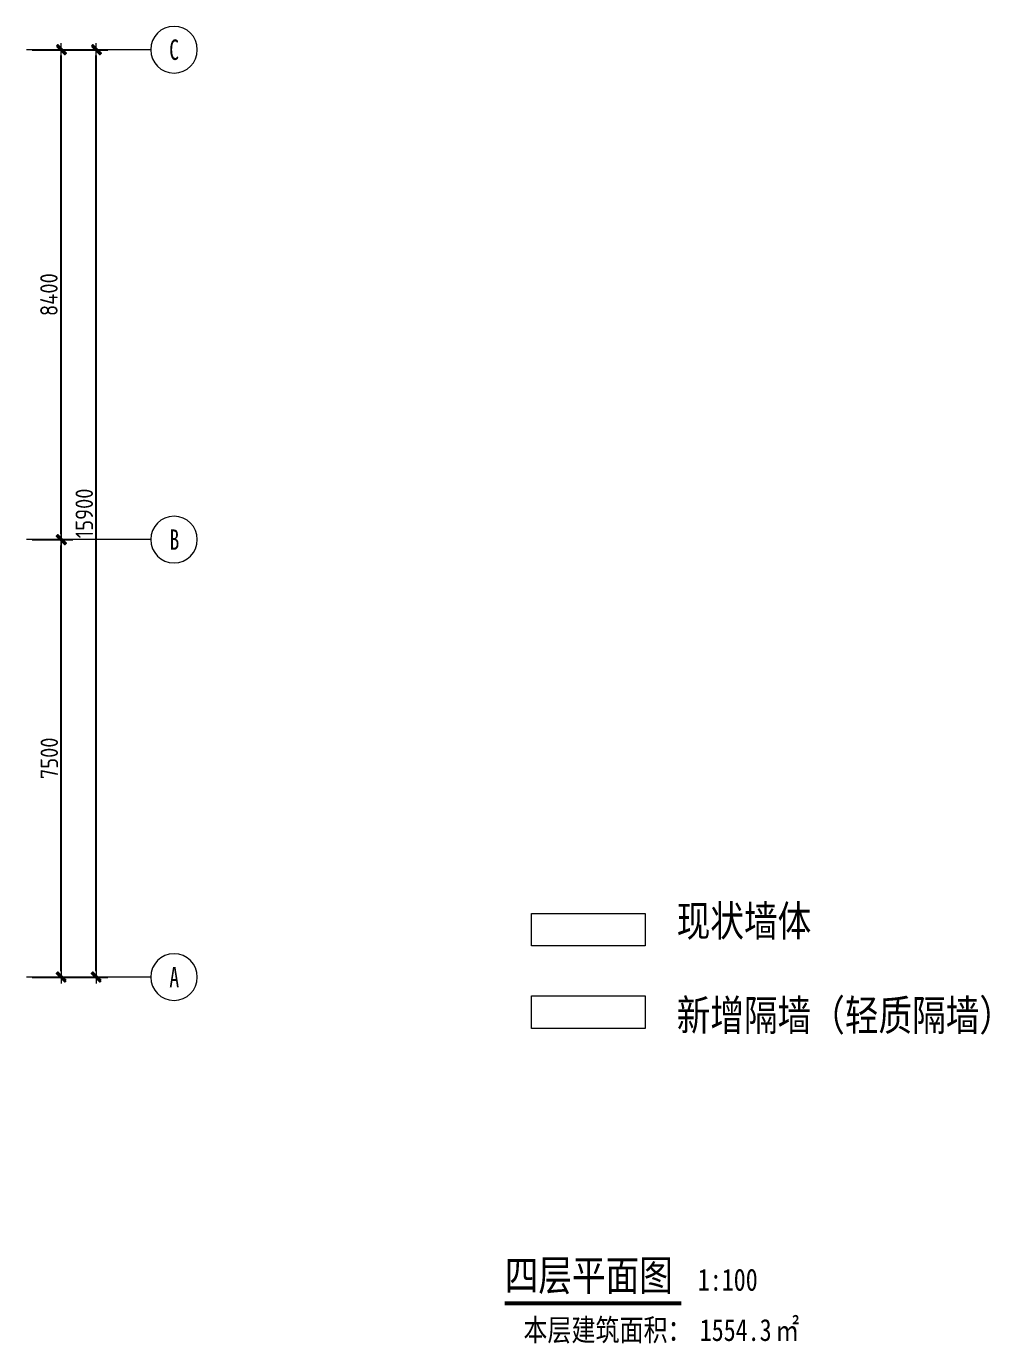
# Model space of a CAD drawing. Header units: millimetres. Extents: x 33621 to 401573, y -91663 to 133135.
# Drawn here: x 133785 to 150309, y -65196 to -42611 of the extents above; entities that cross this region are included whole.
import ezdxf
from ezdxf.enums import TextEntityAlignment as Align

# ---------------------------------------------------------------- set-up
doc = ezdxf.new("R2010")
doc.units = ezdxf.units.MM
doc.header["$LTSCALE"] = 10
doc.layers.get('0').update_dxf_attribs({"color": 253})
doc.layers.get('Defpoints').update_dxf_attribs({"color": 250})
for name, color, linetype, lineweight in [('AXIS【轴号】', 253, 'Continuous', 0), ('Wall【新建墙】', 253, 'Continuous', 0), ('Xline【辅助线】', 253, 'Continuous', 0)]:
    doc.layers.add(name, color=color, linetype=linetype, lineweight=lineweight)
for name, color, linetype in [('DIM_SYMB', 253, 'Continuous'), ('Dim【尺寸标注】', 253, 'Continuous'), ('PUB_DIM', 253, 'Continuous'), ('PUB_TEXT', 253, 'Continuous')]:
    doc.layers.add(name, color=color, linetype=linetype)
doc.styles.add('CCD_DIM', font='ARCHS.SHX')
doc.styles.add('宋体', font='', dxfattribs={"width": 0.7})
doc.styles.get('宋体').set_extended_font_data('SimSun')
doc.dimstyles.new('ZL_1：100', dxfattribs={"dimtxt": 3, "dimasz": 1, "dimexe": 2, "dimexo": 2, "dimgap": 0.6, "dimtad": 1, "dimdec": 0, "dimrnd": 5, "dimdsep": 46, "dimtxsty": 'CCD_DIM', "dimblk": 'WS-cj', "dimblk1": 'WS-cj', "dimblk2": 'WS-cj', "dimcen": 1, "dimclrd": 44, "dimclre": 44, "dimclrt": 2, "dimadec": 0, "dimazin": 2, "dimtfac": 1, "dimtdec": 0, "dimtix": 1, "dimtmove": 2, "dimatfit": 3, "dimldrblk": 'hl_arrow2', "dimfxl": 5, "dimfxlon": 1, "dimarcsym": 0})

# ---------------------------------------------------------------- blocks, each defined once
blk = doc.blocks.new('hl_Axis-A1')
at = {"color": 150, "ltscale": 2}
blk.add_line((21.33, 0), (0, 0), dxfattribs=at)
at = {"color": 150}
blk.add_circle((25.33, 0), 4, dxfattribs=at)
at = {"color": 50, "style": '宋体', "width": 0.7}
blk.add_attdef('轴号', text='', height=3.5, dxfattribs=at).set_placement((25.33, 0), align=Align.MIDDLE_CENTER)
blk = doc.blocks.new('WS-cj')
blk.add_hatch(color=2).paths.add_polyline_path([(0.59, 0.82), (-0.82, -0.59), (-0.59, -0.82), (0.82, 0.59)])
at = {"color": 2, "linetype": 'ByBlock', "lineweight": 0}
for p, q in [((-1.1, 0), (0, 0)), ((0, 0), (1.1, 0))]:
    blk.add_line(p, q, dxfattribs=at)
at = {"color": 2}
blk.add_lwpolyline([(0.59, 0.82), (-0.82, -0.59), (-0.59, -0.82), (0.82, 0.59)], close=True, dxfattribs=at)
blk = doc.blocks.new('*D257')
at = {"layer": 'Defpoints', "color": 0, "transparency": 16777216}
for p in [(50626, -8800), (51226, -8800), (50626, -16300)]:
    blk.add_point(p, dxfattribs=at)
at = {"layer": 'Dim【尺寸标注】', "color": 44, "lineweight": -2, "transparency": 16777216}
for p, q in [((50726, -8800), (51426, -8800)), ((51226, -16200), (51226, -8900)), ((50726, -16300), (51426, -16300))]:
    blk.add_line(p, q, dxfattribs=at)
at = {"layer": 'Dim【尺寸标注】', "color": 44, "lineweight": -2, "transparency": 16777216, "xscale": 100, "yscale": 100, "zscale": 100}
for p, rotation in [((51226, -8800), 90), ((51226, -16300), 270)]:
    blk.add_blockref('WS-cj', p, dxfattribs=dict(at, rotation=rotation))
at = {"layer": 'Dim【尺寸标注】', "color": 2, "transparency": 16777216, "insert": (51020, -12550), "char_height": 300, "attachment_point": 5, "rotation": 90, "style": 'CCD_DIM'}
blk.add_mtext('7500', dxfattribs=at)
blk = doc.blocks.new('hl_arrow2')
at = {"color": 2}
blk.add_line((0, 0), (-1, 0), dxfattribs=at)
blk.add_lwpolyline([(0, 0), (-1, -1), (-1, -1), (0, 0), (-1, 1), (-1, 1)], close=True, dxfattribs=at)
blk = doc.blocks.new('*D258')
at = {"layer": 'Defpoints', "color": 0, "transparency": 16777216}
for p in [(50626, -400), (51226, -400), (50626, -8800)]:
    blk.add_point(p, dxfattribs=at)
at = {"layer": 'Dim【尺寸标注】', "color": 44, "lineweight": -2, "transparency": 16777216}
for p, q in [((50726, -400), (51426, -400)), ((51226, -8700), (51226, -500)), ((50726, -8800), (51426, -8800))]:
    blk.add_line(p, q, dxfattribs=at)
at = {"layer": 'Dim【尺寸标注】', "color": 44, "lineweight": -2, "transparency": 16777216, "xscale": 100, "yscale": 100, "zscale": 100}
for p, rotation in [((51226, -400), 90), ((51226, -8800), 270)]:
    blk.add_blockref('WS-cj', p, dxfattribs=dict(at, rotation=rotation))
at = {"layer": 'Dim【尺寸标注】', "color": 2, "transparency": 16777216, "insert": (51014, -4600), "char_height": 300, "attachment_point": 5, "rotation": 90, "style": 'CCD_DIM'}
blk.add_mtext('8400', dxfattribs=at)
blk = doc.blocks.new('*D259')
at = {"layer": 'Defpoints', "color": 0, "transparency": 16777216}
for p in [(50626, -400), (51826, -400), (50626, -16300)]:
    blk.add_point(p, dxfattribs=at)
at = {"layer": 'Dim【尺寸标注】', "color": 44, "lineweight": -2, "transparency": 16777216}
for p, q in [((51326, -400), (52026, -400)), ((51826, -16200), (51826, -500)), ((51326, -16300), (52026, -16300))]:
    blk.add_line(p, q, dxfattribs=at)
at = {"layer": 'Dim【尺寸标注】', "color": 44, "lineweight": -2, "transparency": 16777216, "xscale": 100, "yscale": 100, "zscale": 100}
for p, rotation in [((51826, -400), 90), ((51826, -16300), 270)]:
    blk.add_blockref('WS-cj', p, dxfattribs=dict(at, rotation=rotation))
at = {"layer": 'Dim【尺寸标注】', "color": 2, "transparency": 16777216, "insert": (51620, -8350), "char_height": 300, "attachment_point": 5, "rotation": 90, "style": 'CCD_DIM'}
blk.add_mtext('15900', dxfattribs=at)
blk = doc.blocks.new('ZL_061117299')
at = {"layer": 'AXIS【轴号】'}
ref = blk.add_blockref('hl_Axis-A1', (50626.4, -400), dxfattribs=dict(at, xscale=-100, yscale=100, zscale=100, rotation=180))
ref.add_attrib('轴号', 'C', dxfattribs={"layer": '0', "color": 2, "height": 350, "style": '宋体', "width": 0.7}).set_placement((53161.1, -400), align=Align.MIDDLE_CENTER)
ref = blk.add_blockref('hl_Axis-A1', (50626.4, -8800), dxfattribs=dict(at, xscale=-100, yscale=100, zscale=100, rotation=180))
ref.add_attrib('轴号', 'B', dxfattribs={"layer": '0', "color": 2, "height": 350, "style": '宋体', "width": 0.7}).set_placement((53166.6, -8800), align=Align.MIDDLE_CENTER)
ref = blk.add_blockref('hl_Axis-A1', (50626.4, -16300), dxfattribs=dict(at, xscale=-100, yscale=100, zscale=100, rotation=180))
ref.add_attrib('轴号', 'A', dxfattribs={"layer": '0', "color": 2, "height": 350, "style": '宋体', "width": 0.7}).set_placement((53163.8, -16300), align=Align.MIDDLE_CENTER)
at = {"layer": 'Dim【尺寸标注】'}
for p1, p2, distance, picture, middle in [((50626.4, -8800), (50626.4, -400), -600, '*D258', (51013.9, -4600)), ((50626.4, -16300), (50626.4, -400), -1200, '*D259', (51620.1, -8350)), ((50626.4, -16300), (50626.4, -8800), -600, '*D257', (51020.1, -12550))]:
    dim = blk.add_aligned_dim(p1=p1, p2=p2, distance=distance, dimstyle='ZL_1：100', dxfattribs=at)
    dim.commit()
    dim.dimension.update_dxf_attribs({"geometry": picture, "text_midpoint": middle})

msp = doc.modelspace()

# ---------------------------------------------------------------- linework, layer by layer
at = {"layer": 'DIM_SYMB', "const_width": 70}
msp.add_lwpolyline([(141990.4, -64505.5), (145022.6, -64505.5)], dxfattribs=at)
at = {"layer": 'Wall【新建墙】', "color": 4}
msp.add_lwpolyline([(142450.3, -59234.7), (144398.1, -59234.7), (144398.1, -59790.8), (142450.3, -59790.8)], close=True, dxfattribs=at)
at = {"layer": 'Xline【辅助线】'}
msp.add_lwpolyline([(142450.3, -57819.4), (144398.1, -57819.4), (144398.1, -58375.4), (142450.3, -58375.4)], close=True, dxfattribs=at)

# ---------------------------------------------------------------- block references
at = {"layer": 'PUB_DIM'}
msp.add_blockref('ZL_061117299', (83158.8, -42610.6), dxfattribs=at)

# ---------------------------------------------------------------- texts
at = {"layer": 'PUB_TEXT', "color": 7, "style": '宋体', "width": 0.8}
for s, height, p in [('现状墙体', 528.69, (144940.4, -58212.9)), ('新增隔墙（轻质隔墙）', 528.69, (144940.4, -59829.6)), ('四层平面图', 528.69, (141990.4, -64288.7)), ('1:100', 377.64, (145302.6, -64288.7))]:
    msp.add_text(s, height=height, dxfattribs=at).set_placement(p)
at = {"layer": 'PUB_TEXT', "style": '宋体', "width": 0.8}
for s, height, p in [('本层建筑面积：', 377.64, (142311.3, -65150.3)), ('1554.3', 377.64, (145335.8, -65150.3)), ('㎡', 377.6, (146632, -65150.3))]:
    msp.add_text(s, height=height, dxfattribs=at).set_placement(p)

doc.saveas('drawing.dxf')
